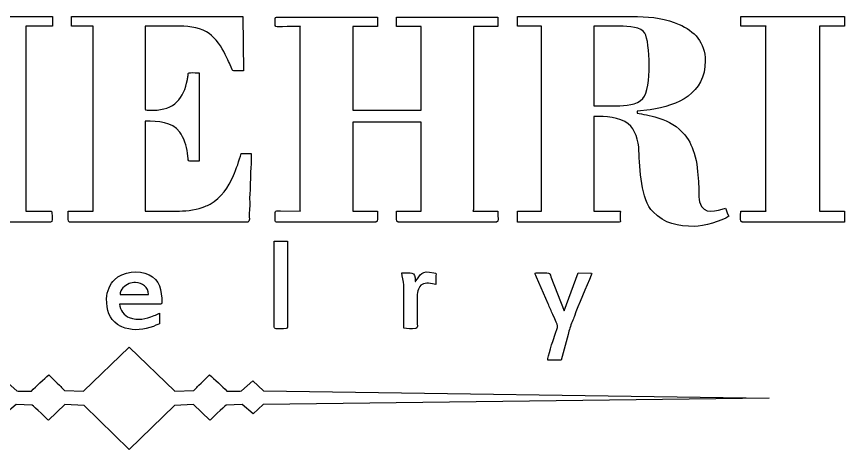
# Model space of a CAD drawing. Header units: millimetres. Extents: x -57 to 58, y -40 to 40.
# Drawn here: x 37.48 to 57.17, y -11 to -0.71 of the extents above; entities that cross this region are included whole.
import ezdxf

# ---------------------------------------------------------------- set-up
doc = ezdxf.new("R2010")
doc.units = ezdxf.units.MM
doc.header["$MEASUREMENT"] = 0
doc.layers.add('Layer 1', color=7, linetype='Continuous')

msp = doc.modelspace()

# ---------------------------------------------------------------- linework, layer by layer
at = {"layer": 'Layer 1', "color": 250}
for points, knots in [([(32.459, -0.936), (32.459, -0.936), (33.11, -0.936), (33.11, -0.936), (33.11, -0.936), (33.11, -5.0013), (33.11, -5.0013), (33.11, -5.3987), (32.8048, -5.3325), (32.459, -5.3325), (32.459, -5.4902), (32.4353, -5.5951), (32.4933, -5.5951), (32.4933, -5.5951), (34.0464, -5.5951), (34.0464, -5.5951), (34.0464, -5.5951), (34.0464, -5.3325), (34.0464, -5.3325), (33.7125, -5.3325), (33.4298, -5.389), (33.3866, -5.0901), (33.3711, -4.9828), (33.384, -1.2206), (33.384, -1.0159), (33.384, -1.0159), (33.5601, -1.5821), (33.5601, -1.5821), (33.5754, -1.6356), (33.5884, -1.667), (33.6035, -1.7214), (33.6168, -1.7693), (33.6317, -1.8186), (33.6498, -1.8692), (33.6498, -1.8692), (33.8683, -2.5871), (33.8683, -2.5871), (33.8823, -2.644), (33.8934, -2.6858), (33.9127, -2.7369), (33.9127, -2.7369), (34.0879, -3.3153), (34.0879, -3.3153), (34.1538, -3.5385), (34.305, -3.9885), (34.35, -4.1723), (34.3979, -4.3676), (34.5488, -4.7996), (34.6148, -5.038), (34.6299, -5.0923), (34.6417, -5.1245), (34.6589, -5.1767), (34.6767, -5.2309), (34.6836, -5.2741), (34.7014, -5.3283), (34.7186, -5.3806), (34.7304, -5.4128), (34.7454, -5.467), (34.7515, -5.489), (34.7576, -5.5131), (34.765, -5.5388), (34.7873, -5.6165), (34.7887, -5.5951), (35.017, -5.5951), (35.0678, -5.5951), (35.1051, -5.4042), (35.1297, -5.3309), (35.1297, -5.3309), (35.579, -3.896), (35.579, -3.896), (35.5912, -3.8517), (35.6078, -3.8056), (35.6238, -3.7581), (35.6391, -3.7124), (35.6529, -3.6575), (35.6679, -3.6081), (35.6679, -3.6081), (36.2126, -1.8689), (36.2126, -1.8689), (36.2319, -1.8205), (36.2417, -1.7841), (36.2568, -1.7304), (36.274, -1.669), (36.2856, -1.6427), (36.3034, -1.5829), (36.3034, -1.5829), (36.4901, -1.0045), (36.4901, -1.0045), (36.4901, -1.0045), (36.4901, -5.3325), (36.4901, -5.3325), (36.4901, -5.3325), (35.862, -5.3325), (35.862, -5.3325), (35.8066, -5.3325), (35.8278, -5.4155), (35.8278, -5.5608), (35.8278, -5.5871), (35.8357, -5.5951), (35.862, -5.5951), (35.862, -5.5951), (38.283, -5.5951), (38.283, -5.5951), (38.3384, -5.5951), (38.3172, -5.512), (38.3172, -5.3667), (38.3172, -5.3404), (38.3093, -5.3325), (38.283, -5.3325), (38.283, -5.3325), (37.7006, -5.3325), (37.7006, -5.3325), (37.7006, -5.3325), (37.7006, -0.936), (37.7006, -0.936), (37.7006, -0.936), (38.3287, -0.936), (38.3287, -0.936), (38.3287, -0.936), (38.3287, -0.7076), (38.3287, -0.7076), (38.3287, -0.7076), (36.3531, -0.7076), (36.3531, -0.7076), (36.3052, -0.7076), (36.2936, -0.8122), (36.2776, -0.8605), (36.2776, -0.8605), (35.6009, -2.9587), (35.6009, -2.9587), (35.5799, -3.0214), (35.5597, -3.0764), (35.5424, -3.14), (35.5424, -3.14), (35.4281, -3.4939), (35.4281, -3.4939), (35.4265, -3.4916), (35.4245, -3.485), (35.4239, -3.4867), (35.4239, -3.4867), (34.8384, -1.5713), (34.8384, -1.5713), (34.8191, -1.5061), (34.8012, -1.4668), (34.784, -1.3974), (34.7667, -1.3274), (34.7493, -1.2855), (34.7301, -1.2229), (34.7301, -1.2229), (34.5961, -0.7859), (34.5961, -0.7859), (34.5843, -0.7458), (34.5896, -0.7076), (34.5488, -0.7076), (34.5488, -0.7076), (32.459, -0.7076), (32.459, -0.7076), (32.459, -0.7076), (32.459, -0.936), (32.459, -0.936)], [0, 0, 0, 0, 0.0188679, 0.0188679, 0.0188679, 0.0377358, 0.0377358, 0.0377358, 0.0566038, 0.0566038, 0.0566038, 0.0754717, 0.0754717, 0.0754717, 0.0943396, 0.0943396, 0.0943396, 0.1132075, 0.1132075, 0.1132075, 0.1320755, 0.1320755, 0.1320755, 0.1509434, 0.1509434, 0.1509434, 0.1698113, 0.1698113, 0.1698113, 0.1886792, 0.1886792, 0.1886792, 0.2075472, 0.2075472, 0.2075472, 0.2264151, 0.2264151, 0.2264151, 0.245283, 0.245283, 0.245283, 0.2641509, 0.2641509, 0.2641509, 0.2830189, 0.2830189, 0.2830189, 0.3018868, 0.3018868, 0.3018868, 0.3207547, 0.3207547, 0.3207547, 0.3396226, 0.3396226, 0.3396226, 0.3584906, 0.3584906, 0.3584906, 0.3773585, 0.3773585, 0.3773585, 0.3962264, 0.3962264, 0.3962264, 0.4150943, 0.4150943, 0.4150943, 0.4339623, 0.4339623, 0.4339623, 0.4528302, 0.4528302, 0.4528302, 0.4716981, 0.4716981, 0.4716981, 0.490566, 0.490566, 0.490566, 0.509434, 0.509434, 0.509434, 0.5283019, 0.5283019, 0.5283019, 0.5471698, 0.5471698, 0.5471698, 0.5660377, 0.5660377, 0.5660377, 0.5849057, 0.5849057, 0.5849057, 0.6037736, 0.6037736, 0.6037736, 0.6226415, 0.6226415, 0.6226415, 0.6415094, 0.6415094, 0.6415094, 0.6603774, 0.6603774, 0.6603774, 0.6792453, 0.6792453, 0.6792453, 0.6981132, 0.6981132, 0.6981132, 0.7169811, 0.7169811, 0.7169811, 0.7358491, 0.7358491, 0.7358491, 0.754717, 0.754717, 0.754717, 0.7735849, 0.7735849, 0.7735849, 0.7924528, 0.7924528, 0.7924528, 0.8113208, 0.8113208, 0.8113208, 0.8301887, 0.8301887, 0.8301887, 0.8490566, 0.8490566, 0.8490566, 0.8679245, 0.8679245, 0.8679245, 0.8867925, 0.8867925, 0.8867925, 0.9056604, 0.9056604, 0.9056604, 0.9245283, 0.9245283, 0.9245283, 0.9433962, 0.9433962, 0.9433962, 0.9622642, 0.9622642, 0.9622642, 0.9811321, 0.9811321, 0.9811321, 1, 1, 1, 1]), ([(38.7854, -0.936), (38.7854, -0.936), (39.2993, -0.936), (39.2993, -0.936), (39.2993, -0.936), (39.2993, -5.3325), (39.2993, -5.3325), (39.2993, -5.3325), (38.7055, -5.3325), (38.7055, -5.3325), (38.7055, -5.4902), (38.6818, -5.5951), (38.7397, -5.5951), (38.7397, -5.5951), (42.9764, -5.5951), (42.9764, -5.5951), (43.032, -5.5951), (43.0109, -5.4771), (43.0106, -5.4237), (43.0101, -5.3367), (43.0227, -5.2997), (43.0223, -5.2185), (43.022, -5.146), (43.0216, -5.0734), (43.0217, -5.0009), (43.0218, -4.925), (43.0339, -4.8827), (43.0335, -4.7958), (43.0328, -4.6556), (43.0443, -4.5353), (43.0445, -4.3842), (43.0446, -4.3084), (43.0567, -4.2659), (43.0564, -4.1791), (43.0561, -4.1068), (43.0563, -4.0344), (43.0563, -3.9621), (43.0563, -3.9621), (42.8165, -3.9621), (42.8165, -3.9621), (42.7785, -4.125), (42.7013, -4.3407), (42.6371, -4.4907), (42.5174, -4.7703), (42.3427, -5.0092), (42.0811, -5.1681), (42.0438, -5.1908), (41.9983, -5.2061), (41.9563, -5.2259), (41.7995, -5.3002), (41.5369, -5.3325), (41.3548, -5.3325), (41.3548, -5.3325), (40.5326, -5.3325), (40.5326, -5.3325), (40.5326, -5.3325), (40.5326, -3.197), (40.5326, -3.197), (40.8691, -3.197), (41.1559, -3.2049), (41.3567, -3.4577), (41.4549, -3.5813), (41.5213, -3.7924), (41.5458, -3.9539), (41.5815, -4.1896), (41.4883, -4.1448), (41.823, -4.1448), (41.823, -4.1448), (41.823, -2.0436), (41.823, -2.0436), (41.5318, -2.0436), (41.5681, -2.025), (41.5577, -2.1095), (41.554, -2.1395), (41.5459, -2.1801), (41.5406, -2.2066), (41.4512, -2.6508), (41.2312, -2.9344), (40.7267, -2.9344), (40.5968, -2.9344), (40.5326, -2.9528), (40.5326, -2.9001), (40.5326, -2.9001), (40.5326, -0.936), (40.5326, -0.936), (40.5326, -0.936), (41.3662, -0.936), (41.3662, -0.936), (41.5915, -0.936), (41.9021, -0.9864), (42.0596, -1.1105), (42.2081, -1.2276), (42.3651, -1.4307), (42.4413, -1.6081), (42.4826, -1.7043), (42.5204, -1.755), (42.5813, -1.9134), (42.6239, -2.0241), (42.6129, -1.998), (42.8736, -1.998), (42.8736, -1.998), (42.8622, -0.7076), (42.8622, -0.7076), (42.8622, -0.7076), (38.7854, -0.7076), (38.7854, -0.7076), (38.7854, -0.7076), (38.7854, -0.936), (38.7854, -0.936)], [0, 0, 0, 0, 0.0277778, 0.0277778, 0.0277778, 0.0555556, 0.0555556, 0.0555556, 0.0833333, 0.0833333, 0.0833333, 0.1111111, 0.1111111, 0.1111111, 0.1388889, 0.1388889, 0.1388889, 0.1666667, 0.1666667, 0.1666667, 0.1944444, 0.1944444, 0.1944444, 0.2222222, 0.2222222, 0.2222222, 0.25, 0.25, 0.25, 0.2777778, 0.2777778, 0.2777778, 0.3055556, 0.3055556, 0.3055556, 0.3333333, 0.3333333, 0.3333333, 0.3611111, 0.3611111, 0.3611111, 0.3888889, 0.3888889, 0.3888889, 0.4166667, 0.4166667, 0.4166667, 0.4444444, 0.4444444, 0.4444444, 0.4722222, 0.4722222, 0.4722222, 0.5, 0.5, 0.5, 0.5277778, 0.5277778, 0.5277778, 0.5555556, 0.5555556, 0.5555556, 0.5833333, 0.5833333, 0.5833333, 0.6111111, 0.6111111, 0.6111111, 0.6388889, 0.6388889, 0.6388889, 0.6666667, 0.6666667, 0.6666667, 0.6944444, 0.6944444, 0.6944444, 0.7222222, 0.7222222, 0.7222222, 0.75, 0.75, 0.75, 0.7777778, 0.7777778, 0.7777778, 0.8055556, 0.8055556, 0.8055556, 0.8333333, 0.8333333, 0.8333333, 0.8611111, 0.8611111, 0.8611111, 0.8888889, 0.8888889, 0.8888889, 0.9166667, 0.9166667, 0.9166667, 0.9444444, 0.9444444, 0.9444444, 0.9722222, 0.9722222, 0.9722222, 1, 1, 1, 1]), ([(43.6273, -0.7532), (43.6273, -0.9949), (43.5755, -0.9474), (43.9128, -0.9474), (44.0194, -0.9474), (44.1259, -0.9474), (44.2325, -0.9474), (44.2247, -0.9613), (44.2211, -0.9596), (44.2211, -0.9816), (44.2211, -0.9816), (44.2211, -5.2982), (44.2211, -5.2982), (44.2211, -5.3419), (44.2176, -5.3023), (44.2325, -5.3325), (44.2325, -5.3325), (43.7528, -5.3324), (43.7528, -5.3324), (43.6033, -5.3309), (43.6273, -5.2952), (43.6273, -5.5608), (43.6273, -5.5871), (43.6352, -5.5951), (43.6616, -5.5951), (43.6616, -5.5951), (46.0254, -5.5951), (46.0254, -5.5951), (46.0834, -5.5951), (46.0596, -5.4902), (46.0596, -5.3325), (46.0596, -5.3325), (45.4772, -5.3325), (45.4772, -5.3325), (45.4772, -5.3325), (45.4772, -3.2199), (45.4772, -3.2199), (45.4772, -3.2199), (47.0988, -3.2199), (47.0988, -3.2199), (47.0988, -3.2199), (47.0988, -5.3325), (47.0988, -5.3325), (47.0988, -5.3325), (46.5164, -5.3325), (46.5164, -5.3325), (46.5164, -5.4902), (46.4927, -5.5951), (46.5507, -5.5951), (46.5507, -5.5951), (48.8917, -5.5951), (48.8917, -5.5951), (48.9497, -5.5951), (48.9259, -5.4902), (48.9259, -5.3325), (48.9259, -5.3325), (48.3321, -5.3325), (48.3321, -5.3325), (48.3399, -5.3185), (48.3435, -5.3202), (48.3435, -5.2982), (48.3435, -5.2982), (48.3435, -0.9474), (48.3435, -0.9474), (48.3435, -0.9474), (48.9259, -0.9474), (48.9259, -0.9474), (48.9259, -0.9474), (48.9259, -0.719), (48.9259, -0.719), (48.9259, -0.719), (46.5164, -0.719), (46.5164, -0.719), (46.5164, -0.719), (46.5164, -0.9474), (46.5164, -0.9474), (46.5164, -0.9474), (47.0988, -0.9474), (47.0988, -0.9474), (47.0988, -0.9474), (47.0988, -2.9344), (47.0988, -2.9344), (47.0988, -2.9344), (45.4772, -2.9344), (45.4772, -2.9344), (45.4772, -2.9344), (45.4772, -0.9474), (45.4772, -0.9474), (45.4772, -0.9474), (46.0596, -0.9474), (46.0596, -0.9474), (46.0596, -0.9474), (46.0596, -0.719), (46.0596, -0.719), (46.0596, -0.719), (43.6616, -0.719), (43.6616, -0.719), (43.6352, -0.719), (43.6273, -0.7269), (43.6273, -0.7532)], [0, 0, 0, 0, 0.030303, 0.030303, 0.030303, 0.0606061, 0.0606061, 0.0606061, 0.0909091, 0.0909091, 0.0909091, 0.1212121, 0.1212121, 0.1212121, 0.1515152, 0.1515152, 0.1515152, 0.1818182, 0.1818182, 0.1818182, 0.2121212, 0.2121212, 0.2121212, 0.2424242, 0.2424242, 0.2424242, 0.2727273, 0.2727273, 0.2727273, 0.3030303, 0.3030303, 0.3030303, 0.3333333, 0.3333333, 0.3333333, 0.3636364, 0.3636364, 0.3636364, 0.3939394, 0.3939394, 0.3939394, 0.4242424, 0.4242424, 0.4242424, 0.4545455, 0.4545455, 0.4545455, 0.4848485, 0.4848485, 0.4848485, 0.5151515, 0.5151515, 0.5151515, 0.5454545, 0.5454545, 0.5454545, 0.5757576, 0.5757576, 0.5757576, 0.6060606, 0.6060606, 0.6060606, 0.6363636, 0.6363636, 0.6363636, 0.6666667, 0.6666667, 0.6666667, 0.6969697, 0.6969697, 0.6969697, 0.7272727, 0.7272727, 0.7272727, 0.7575758, 0.7575758, 0.7575758, 0.7878788, 0.7878788, 0.7878788, 0.8181818, 0.8181818, 0.8181818, 0.8484848, 0.8484848, 0.8484848, 0.8787879, 0.8787879, 0.8787879, 0.9090909, 0.9090909, 0.9090909, 0.9393939, 0.9393939, 0.9393939, 0.969697, 0.969697, 0.969697, 1, 1, 1, 1]), ([(49.3941, -0.936), (49.3941, -0.936), (49.9651, -0.936), (49.9651, -0.936), (49.9651, -0.936), (49.9651, -5.3325), (49.9651, -5.3325), (49.9651, -5.3325), (49.3941, -5.3325), (49.3941, -5.3325), (49.3941, -5.3325), (49.3941, -5.5951), (49.3941, -5.5951), (49.3941, -5.5951), (51.815, -5.5951), (51.815, -5.5951), (51.8632, -5.5951), (51.8379, -5.5773), (51.8379, -5.5494), (51.8379, -5.5494), (51.8379, -5.3781), (51.8379, -5.3781), (51.8379, -5.3502), (51.8632, -5.3325), (51.815, -5.3325), (51.815, -5.3325), (51.2098, -5.3325), (51.2098, -5.3325), (51.2098, -5.3325), (51.2098, -3.0828), (51.2098, -3.0828), (51.4946, -3.0828), (51.8138, -3.0912), (52.0274, -3.2587), (52.1928, -3.3885), (52.2777, -3.6668), (52.2833, -3.8935), (52.2942, -4.3287), (52.332, -5.0651), (52.617, -5.3527), (52.9003, -5.6385), (53.2014, -5.6979), (53.6079, -5.6979), (53.811, -5.6979), (54.2574, -5.566), (54.4187, -5.4581), (54.3762, -5.3777), (54.3638, -5.3162), (54.3387, -5.2639), (54.1394, -5.3104), (53.8196, -5.4615), (53.7241, -5.1135), (53.6824, -4.9615), (53.7193, -4.7963), (53.6961, -4.6276), (53.6691, -4.4302), (53.676, -4.1906), (53.5981, -3.9605), (53.5329, -3.7683), (53.4668, -3.6093), (53.3196, -3.4625), (53.1046, -3.2483), (52.9355, -3.1783), (52.6601, -3.0942), (52.6601, -3.0942), (52.4594, -3.0437), (52.4594, -3.0437), (52.3787, -3.0287), (52.31, -3.0198), (52.2376, -3.0029), (52.2376, -3.0029), (52.2376, -2.9572), (52.2376, -2.9572), (52.2376, -2.9572), (52.5511, -2.9281), (52.5511, -2.9281), (53.2179, -2.823), (53.8591, -2.5407), (53.8591, -1.7582), (53.8591, -1.3262), (53.5985, -1.0482), (53.2392, -0.8936), (52.9359, -0.763), (52.6016, -0.7076), (52.249, -0.7076), (52.249, -0.7076), (49.3941, -0.7076), (49.3941, -0.7076), (49.3941, -0.7076), (49.3941, -0.936), (49.3941, -0.936)], [0, 0, 0, 0, 0.0333333, 0.0333333, 0.0333333, 0.0666667, 0.0666667, 0.0666667, 0.1, 0.1, 0.1, 0.1333333, 0.1333333, 0.1333333, 0.1666667, 0.1666667, 0.1666667, 0.2, 0.2, 0.2, 0.2333333, 0.2333333, 0.2333333, 0.2666667, 0.2666667, 0.2666667, 0.3, 0.3, 0.3, 0.3333333, 0.3333333, 0.3333333, 0.3666667, 0.3666667, 0.3666667, 0.4, 0.4, 0.4, 0.4333333, 0.4333333, 0.4333333, 0.4666667, 0.4666667, 0.4666667, 0.5, 0.5, 0.5, 0.5333333, 0.5333333, 0.5333333, 0.5666667, 0.5666667, 0.5666667, 0.6, 0.6, 0.6, 0.6333333, 0.6333333, 0.6333333, 0.6666667, 0.6666667, 0.6666667, 0.7, 0.7, 0.7, 0.7333333, 0.7333333, 0.7333333, 0.7666667, 0.7666667, 0.7666667, 0.8, 0.8, 0.8, 0.8333333, 0.8333333, 0.8333333, 0.8666667, 0.8666667, 0.8666667, 0.9, 0.9, 0.9, 0.9333333, 0.9333333, 0.9333333, 0.9666667, 0.9666667, 0.9666667, 1, 1, 1, 1]), ([(54.7042, -0.936), (54.7042, -0.936), (55.3094, -0.936), (55.3094, -0.936), (55.3016, -0.9499), (55.298, -0.9482), (55.298, -0.9702), (55.298, -0.9702), (55.298, -5.2982), (55.298, -5.2982), (55.298, -5.3419), (55.2945, -5.3023), (55.3094, -5.3325), (55.3094, -5.3325), (54.7042, -5.3325), (54.7042, -5.3325), (54.7042, -5.4902), (54.6804, -5.5951), (54.7384, -5.5951), (54.7384, -5.5951), (57.1708, -5.5951), (57.1708, -5.5951), (57.1708, -5.5951), (57.1708, -5.3325), (57.1708, -5.3325), (57.1708, -5.3325), (56.577, -5.3325), (56.577, -5.3325), (56.577, -5.3325), (56.577, -0.936), (56.577, -0.936), (56.577, -0.936), (57.1708, -0.936), (57.1708, -0.936), (57.1708, -0.936), (57.1708, -0.7076), (57.1708, -0.7076), (57.1708, -0.7076), (54.7042, -0.7076), (54.7042, -0.7076), (54.7042, -0.7076), (54.7042, -0.936), (54.7042, -0.936)], [0, 0, 0, 0, 0.0714286, 0.0714286, 0.0714286, 0.1428571, 0.1428571, 0.1428571, 0.2142857, 0.2142857, 0.2142857, 0.2857143, 0.2857143, 0.2857143, 0.3571429, 0.3571429, 0.3571429, 0.4285714, 0.4285714, 0.4285714, 0.5, 0.5, 0.5, 0.5714286, 0.5714286, 0.5714286, 0.6428571, 0.6428571, 0.6428571, 0.7142857, 0.7142857, 0.7142857, 0.7857143, 0.7857143, 0.7857143, 0.8571429, 0.8571429, 0.8571429, 0.9285714, 0.9285714, 0.9285714, 1, 1, 1, 1]), ([(51.7465, -2.8316), (51.7465, -2.8316), (51.2098, -2.8316), (51.2098, -2.8316), (51.2098, -2.8316), (51.2098, -0.936), (51.2098, -0.936), (51.2098, -0.936), (51.815, -0.936), (51.815, -0.936), (52.0499, -0.936), (52.335, -0.957), (52.4231, -1.1044), (52.5433, -1.3055), (52.5944, -2.4183), (52.372, -2.6577), (52.2285, -2.8121), (51.9618, -2.8316), (51.7465, -2.8316)], [0, 0, 0, 0, 0.1666667, 0.1666667, 0.1666667, 0.3333333, 0.3333333, 0.3333333, 0.5, 0.5, 0.5, 0.6666667, 0.6666667, 0.6666667, 0.8333333, 0.8333333, 0.8333333, 1, 1, 1, 1]), ([(43.6044, -8.096), (43.6044, -8.1555), (43.7254, -8.1302), (43.8899, -8.1302), (43.9162, -8.1302), (43.9242, -8.1223), (43.9242, -8.096), (43.9242, -8.096), (43.9242, -6.0519), (43.9242, -6.0519), (43.9242, -6.0519), (43.6044, -6.0519), (43.6044, -6.0519), (43.6044, -6.0519), (43.6044, -8.096), (43.6044, -8.096)], [0, 0, 0, 0, 0.2, 0.2, 0.2, 0.4, 0.4, 0.4, 0.6, 0.6, 0.6, 0.8, 0.8, 0.8, 1, 1, 1, 1]), ([(39.619, -7.4222), (39.619, -7.6887), (39.6786, -7.8935), (39.8794, -8.0298), (39.9256, -8.0612), (39.9203, -8.0663), (39.9793, -8.0898), (40.2011, -8.1781), (40.4223, -8.1708), (40.6455, -8.106), (40.7807, -8.0668), (40.8257, -8.0276), (40.8752, -8.016), (40.8752, -8.016), (40.8752, -7.7648), (40.8752, -7.7648), (40.8296, -7.7754), (40.7894, -7.8036), (40.7481, -7.8204), (40.5464, -7.9027), (40.3691, -7.9447), (40.1571, -7.8662), (40.0421, -7.8236), (39.9304, -7.6845), (39.9274, -7.5478), (39.9274, -7.5478), (40.898, -7.5478), (40.898, -7.5478), (40.9243, -7.5478), (40.9323, -7.5399), (40.9323, -7.5136), (40.9323, -7.2098), (40.8788, -6.9721), (40.6279, -6.8473), (40.3826, -6.7253), (40.0056, -6.771), (39.8043, -6.968), (39.7078, -7.0623), (39.619, -7.2339), (39.619, -7.4222)], [0, 0, 0, 0, 0.0769231, 0.0769231, 0.0769231, 0.1538462, 0.1538462, 0.1538462, 0.2307692, 0.2307692, 0.2307692, 0.3076923, 0.3076923, 0.3076923, 0.3846154, 0.3846154, 0.3846154, 0.4615385, 0.4615385, 0.4615385, 0.5384615, 0.5384615, 0.5384615, 0.6153846, 0.6153846, 0.6153846, 0.6923077, 0.6923077, 0.6923077, 0.7692308, 0.7692308, 0.7692308, 0.8461538, 0.8461538, 0.8461538, 0.9230769, 0.9230769, 0.9230769, 1, 1, 1, 1]), ([(46.9618, -7.0111), (46.9558, -6.7433), (46.8591, -6.8056), (46.642, -6.8056), (46.6494, -6.8937), (46.6804, -7.0031), (46.6872, -7.0916), (46.6974, -7.2242), (46.6877, -7.9493), (46.6877, -8.1188), (46.776, -8.1394), (46.8671, -8.1302), (46.9732, -8.1302), (47.0282, -8.1302), (47.0075, -8.0226), (47.0075, -7.9703), (47.0075, -7.9703), (47.007, -7.3647), (47.007, -7.3647), (47.0084, -7.2369), (47.0412, -7.1285), (47.1214, -7.0793), (47.2034, -7.0291), (47.3497, -7.0556), (47.4528, -7.0796), (47.4528, -7.0796), (47.4528, -6.8627), (47.4528, -6.8627), (47.4528, -6.8153), (47.4849, -6.8244), (47.3989, -6.8026), (47.1061, -6.7285), (47.0793, -6.8596), (46.9773, -6.9924), (46.9614, -7.0132), (46.9712, -7.0002), (46.9618, -7.0111)], [0, 0, 0, 0, 0.0833333, 0.0833333, 0.0833333, 0.1666667, 0.1666667, 0.1666667, 0.25, 0.25, 0.25, 0.3333333, 0.3333333, 0.3333333, 0.4166667, 0.4166667, 0.4166667, 0.5, 0.5, 0.5, 0.5833333, 0.5833333, 0.5833333, 0.6666667, 0.6666667, 0.6666667, 0.75, 0.75, 0.75, 0.8333333, 0.8333333, 0.8333333, 0.9166667, 0.9166667, 0.9166667, 1, 1, 1, 1]), ([(50.1135, -8.8839), (50.1135, -8.8839), (50.4333, -8.8839), (50.4333, -8.8839), (50.4333, -8.8839), (50.5946, -8.2687), (50.5946, -8.2687), (50.6104, -8.2223), (50.6227, -8.1648), (50.6373, -8.1172), (50.6698, -8.0114), (50.7194, -7.9133), (50.746, -7.8377), (50.8358, -7.5822), (51.0385, -7.1282), (51.148, -6.8553), (51.1608, -6.8236), (51.1703, -6.8177), (51.1399, -6.8079), (51.1399, -6.8079), (50.833, -6.8056), (50.833, -6.8056), (50.833, -6.8056), (50.5018, -7.7077), (50.5018, -7.7077), (50.5018, -7.7077), (50.1886, -6.9018), (50.1886, -6.9018), (50.1401, -6.7787), (50.1971, -6.8056), (49.8395, -6.8056), (49.7835, -6.8056), (49.8254, -6.8589), (49.8443, -6.9034), (49.8443, -6.9034), (50.1217, -7.5397), (50.1217, -7.5397), (50.1579, -7.6316), (50.1945, -7.7027), (50.2326, -7.7942), (50.3735, -8.1322), (50.3814, -8.0103), (50.2719, -8.3114), (50.2331, -8.418), (50.1135, -8.8019), (50.1135, -8.8839)], [0, 0, 0, 0, 0.0666667, 0.0666667, 0.0666667, 0.1333333, 0.1333333, 0.1333333, 0.2, 0.2, 0.2, 0.2666667, 0.2666667, 0.2666667, 0.3333333, 0.3333333, 0.3333333, 0.4, 0.4, 0.4, 0.4666667, 0.4666667, 0.4666667, 0.5333333, 0.5333333, 0.5333333, 0.6, 0.6, 0.6, 0.6666667, 0.6666667, 0.6666667, 0.7333333, 0.7333333, 0.7333333, 0.8, 0.8, 0.8, 0.8666667, 0.8666667, 0.8666667, 0.9333333, 0.9333333, 0.9333333, 1, 1, 1, 1]), ([(40.3042, -7.0339), (40.4714, -7.0339), (40.6125, -7.1411), (40.6125, -7.3194), (40.6125, -7.3194), (39.9388, -7.3194), (39.9388, -7.3194), (39.9415, -7.1984), (40.0471, -7.101), (40.1585, -7.0595), (40.1893, -7.0479), (40.2669, -7.0339), (40.3042, -7.0339)], [0, 0, 0, 0, 0.25, 0.25, 0.25, 0.5, 0.5, 0.5, 0.75, 0.75, 0.75, 1, 1, 1, 1]), ([(40.1553, -8.5673), (40.1553, -8.5673), (39.0694, -9.6147), (39.0694, -9.6147), (39.0694, -9.6147), (38.6192, -9.603), (38.6192, -9.603), (38.4968, -9.4782), (38.6192, -9.603), (38.2472, -9.2265), (38.1236, -9.3323), (37.9398, -9.503), (37.8282, -9.6166), (37.7526, -9.616), (37.5469, -9.6261), (37.4833, -9.613), (37.4833, -9.613), (37.2138, -9.3749), (37.2138, -9.3749), (37.2138, -9.3749), (36.9573, -9.609), (36.9573, -9.609), (36.9573, -9.609), (24.9321, -9.786), (24.9321, -9.786), (24.9321, -9.786), (36.9682, -9.9345), (36.9682, -9.9345), (36.9682, -9.9345), (37.2035, -10.158), (37.2035, -10.158), (37.2035, -10.158), (37.4701, -9.9341), (37.4701, -9.9341), (37.4701, -9.9341), (37.8442, -9.9494), (37.8442, -9.9494), (37.9037, -9.9864), (38.235, -10.3091), (38.2358, -10.3113), (38.2358, -10.3113), (38.6241, -9.9345), (38.6241, -9.9345), (38.6241, -9.9345), (39.0808, -9.9573), (39.0808, -9.9573), (39.0808, -9.9573), (40.1553, -11.0038), (40.1553, -11.0038), (40.1553, -11.0038), (41.2297, -9.9573), (41.2297, -9.9573), (41.2297, -9.9573), (41.6865, -9.9345), (41.6865, -9.9345), (41.6865, -9.9345), (42.0748, -10.3113), (42.0748, -10.3113), (42.0756, -10.3091), (42.4068, -9.9864), (42.4664, -9.9494), (42.4664, -9.9494), (42.8405, -9.9341), (42.8405, -9.9341), (42.8405, -9.9341), (43.107, -10.158), (43.107, -10.158), (43.107, -10.158), (43.3423, -9.9345), (43.3423, -9.9345), (43.3423, -9.9345), (55.3784, -9.786), (55.3784, -9.786), (55.3784, -9.786), (43.3532, -9.609), (43.3532, -9.609), (43.3532, -9.609), (43.0968, -9.3749), (43.0968, -9.3749), (43.0968, -9.3749), (42.8273, -9.613), (42.8273, -9.613), (42.7637, -9.6261), (42.5579, -9.616), (42.4824, -9.6166), (42.3707, -9.503), (42.187, -9.3323), (42.0633, -9.2265), (41.6913, -9.603), (41.8137, -9.4782), (41.6913, -9.603), (41.6913, -9.603), (41.2411, -9.6147), (41.2411, -9.6147), (41.2411, -9.6147), (40.1553, -8.5673), (40.1553, -8.5673)], [0, 0, 0, 0, 0.03125, 0.03125, 0.03125, 0.0625, 0.0625, 0.0625, 0.09375, 0.09375, 0.09375, 0.125, 0.125, 0.125, 0.15625, 0.15625, 0.15625, 0.1875, 0.1875, 0.1875, 0.21875, 0.21875, 0.21875, 0.25, 0.25, 0.25, 0.28125, 0.28125, 0.28125, 0.3125, 0.3125, 0.3125, 0.34375, 0.34375, 0.34375, 0.375, 0.375, 0.375, 0.40625, 0.40625, 0.40625, 0.4375, 0.4375, 0.4375, 0.46875, 0.46875, 0.46875, 0.5, 0.5, 0.5, 0.53125, 0.53125, 0.53125, 0.5625, 0.5625, 0.5625, 0.59375, 0.59375, 0.59375, 0.625, 0.625, 0.625, 0.65625, 0.65625, 0.65625, 0.6875, 0.6875, 0.6875, 0.71875, 0.71875, 0.71875, 0.75, 0.75, 0.75, 0.78125, 0.78125, 0.78125, 0.8125, 0.8125, 0.8125, 0.84375, 0.84375, 0.84375, 0.875, 0.875, 0.875, 0.90625, 0.90625, 0.90625, 0.9375, 0.9375, 0.9375, 0.96875, 0.96875, 0.96875, 1, 1, 1, 1])]:
    msp.add_open_spline(points, degree=3, knots=knots, dxfattribs=at)

doc.saveas('drawing.dxf')
